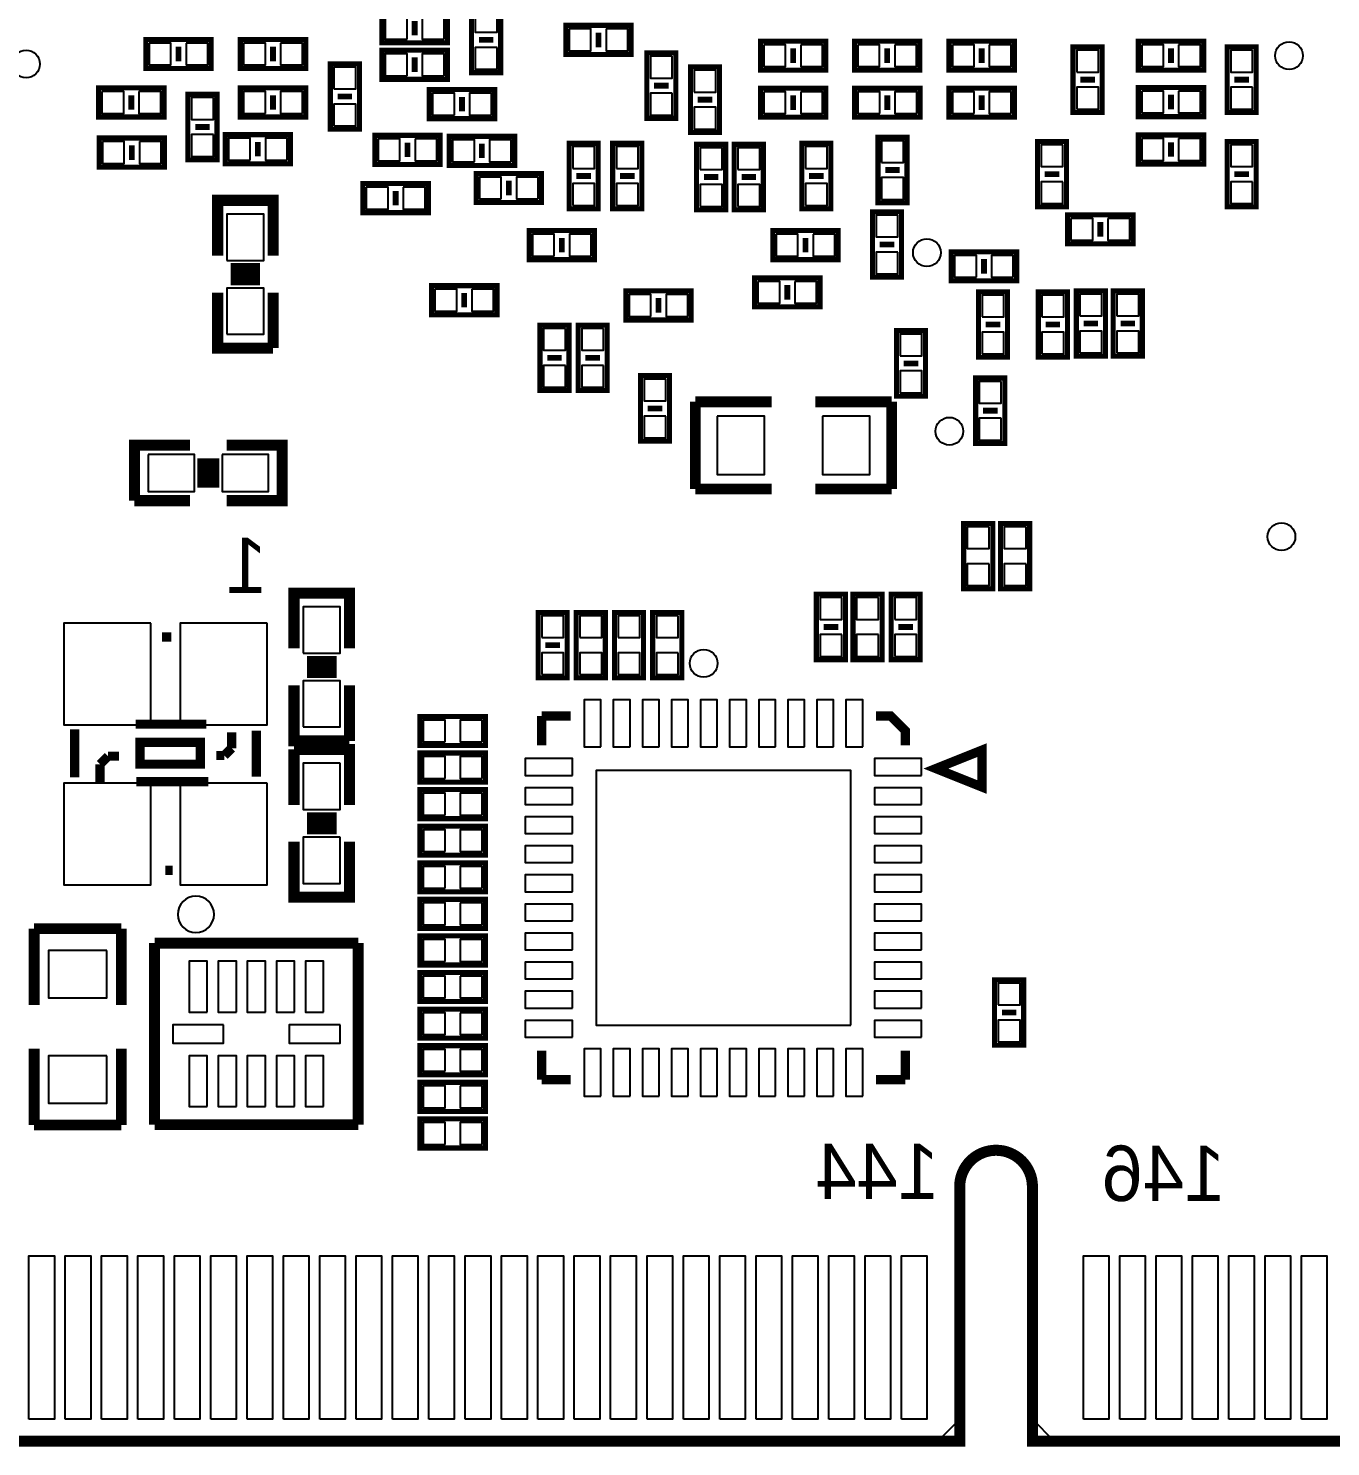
# Model space of a CAD drawing. Extents: x -61 to 349, y -42 to 245.
# Drawn here: x 24.99 to 42.9, y -0.08 to 19.43 of the extents above; entities that cross this region are included whole.
import ezdxf

# ---------------------------------------------------------------- set-up
doc = ezdxf.new("R2010")
doc.units = 0
for name, color, linetype in [('BOARD_GEOMETRY_OUTLINE', 3, 'CONTINUOUS'), ('PACKAGE_GEOMETRY_SILKSCREEN_B', 4, 'CONTINUOUS'), ('PIN_B', 5, 'CONTINUOUS')]:
    doc.layers.add(name, color=color, linetype=linetype)

msp = doc.modelspace()

# ---------------------------------------------------------------- linework, layer by layer
at = {"layer": 'BOARD_GEOMETRY_OUTLINE'}
msp.add_lwpolyline([(68.961, 0), (39.099998, 0), (38.800024, 0.299974), (38.800024, 3.499866, 0.41419), (38.300152, 3.999992, 0.41434), (37.800026, 3.499866), (37.800026, 0.299974), (37.500052, 0), (0.635, 0, -0.414228), (0, 0.635), (0, 17.999964), (0.999998, 17.999964, 0.414225), (1.999996, 18.999962), (1.999996, 20.999958, 0.414215), (0.999998, 21.999956), (0, 21.999956), (0, 43.815), (0, 44.45, -0.414204), (0.635, 45.085), (68.961, 45.085, -0.41233)], format="xyb", dxfattribs=at)
at = {"layer": 'PACKAGE_GEOMETRY_SILKSCREEN_B', "const_width": 0.1524}
msp.add_lwpolyline([(69.600064, 7.124954), (69.600064, 0.999998), (68.600066, 0), (38.800024, 0), (38.800024, 3.499866, 0.999844), (37.800026, 3.499866), (37.800026, 0), (0.999998, 0), (0, 0.999998), (0, 17.999964), (0.999998, 17.999964, 0.414195), (1.999996, 18.999962), (1.999996, 20.999958, 0.414206), (0.999998, 21.999956), (0, 21.999956), (0, 29.99994), (0.4572, 29.99994)], format="xyb", dxfattribs=at)
at = {"layer": 'PACKAGE_GEOMETRY_SILKSCREEN_B'}
for points, const_width in [([(31.487872, 19.719544), (31.087822, 19.719544), (31.087822, 18.819368), (31.487872, 18.819368), (31.487872, 19.719544)], 0.070104), ([(30.755082, 19.230594), (30.755082, 19.630644), (29.854906, 19.630644), (29.854906, 19.230594), (30.755082, 19.230594)], 0.070104), ([(30.304994, 19.530568), (30.304994, 19.330416)], 0.08001), ([(32.382968, 19.469354), (32.382968, 19.069304), (33.28289, 19.069304), (33.28289, 19.469354), (32.382968, 19.469354)], 0.070104), ([(26.606246, 19.274536), (26.606246, 18.87474), (27.506422, 18.87474), (27.506422, 19.274536), (26.606246, 19.274536)], 0.070104), ([(27.906726, 19.274536), (27.906726, 18.87474), (28.806902, 18.87474), (28.806902, 19.274536), (27.906726, 19.274536)], 0.070104), ([(31.187898, 19.269456), (31.38805, 19.269456)], 0.08001), ([(32.833056, 19.16938), (32.833056, 19.369532)], 0.08001), ([(27.056334, 18.974562), (27.056334, 19.174714)], 0.08001), ([(28.356814, 18.974562), (28.356814, 19.174714)], 0.08001), ([(30.755082, 18.72742), (30.755082, 19.127216), (29.854906, 19.127216), (29.854906, 18.72742), (30.755082, 18.72742)], 0.070104), ([(33.896046, 19.090386), (33.495996, 19.090386), (33.495996, 18.190464), (33.896046, 18.190464), (33.896046, 19.090386)], 0.070104), ([(35.059366, 19.252438), (35.059366, 18.852642), (35.959542, 18.852642), (35.959542, 19.252438), (35.059366, 19.252438)], 0.070104), ([(35.509454, 18.952464), (35.509454, 19.152616)], 0.08001), ([(36.352226, 19.252438), (36.352226, 18.852642), (37.252402, 18.852642), (37.252402, 19.252438), (36.352226, 19.252438)], 0.070104), ([(36.802314, 18.952464), (36.802314, 19.152616)], 0.08001), ([(37.652706, 19.252438), (37.652706, 18.852642), (38.552882, 18.852642), (38.552882, 19.252438), (37.652706, 19.252438)], 0.070104), ([(38.102794, 18.952464), (38.102794, 19.152616)], 0.08001), ([(39.358316, 18.272252), (39.758112, 18.272252), (39.758112, 19.172428), (39.358316, 19.172428), (39.358316, 18.272252)], 0.070104), ([(40.256206, 19.252438), (40.256206, 18.852642), (41.156382, 18.852642), (41.156382, 19.252438), (40.256206, 19.252438)], 0.070104), ([(40.706294, 18.952464), (40.706294, 19.152616)], 0.08001), ([(41.876472, 19.172428), (41.476422, 19.172428), (41.476422, 18.272252), (41.876472, 18.272252), (41.876472, 19.172428)], 0.070104), ([(29.144722, 18.04035), (29.544772, 18.04035), (29.544772, 18.940526), (29.144722, 18.940526), (29.144722, 18.04035)], 0.070104), ([(30.304994, 19.027394), (30.304994, 18.827242)], 0.08001), ([(34.097722, 17.997932), (34.497518, 17.997932), (34.497518, 18.898108), (34.097722, 18.898108), (34.097722, 17.997932)], 0.070104), ([(39.65829, 18.72234), (39.458138, 18.72234)], 0.08001), ([(41.576498, 18.72234), (41.77665, 18.72234)], 0.08001), ([(25.958546, 18.609056), (25.958546, 18.20926), (26.858722, 18.20926), (26.858722, 18.609056), (25.958546, 18.609056)], 0.070104), ([(26.408634, 18.309082), (26.408634, 18.509234)], 0.08001), ([(27.586432, 18.521426), (27.186636, 18.521426), (27.186636, 17.62125), (27.586432, 17.62125), (27.586432, 18.521426)], 0.070104), ([(28.806902, 18.20926), (28.806902, 18.609056), (27.906726, 18.609056), (27.906726, 18.20926), (28.806902, 18.20926)], 0.070104), ([(28.356814, 18.509234), (28.356814, 18.309082)], 0.08001), ([(29.44495, 18.490438), (29.244798, 18.490438)], 0.08001), ([(31.405322, 18.1864), (31.405322, 18.58645), (30.505146, 18.58645), (30.505146, 18.1864), (31.405322, 18.1864)], 0.070104), ([(33.595818, 18.640298), (33.79597, 18.640298)], 0.08001), ([(35.059366, 18.606516), (35.059366, 18.20672), (35.959542, 18.20672), (35.959542, 18.606516), (35.059366, 18.606516)], 0.070104), ([(35.509454, 18.306542), (35.509454, 18.506694)], 0.08001), ([(37.254688, 18.20672), (37.254688, 18.606516), (36.354512, 18.606516), (36.354512, 18.20672), (37.254688, 18.20672)], 0.070104), ([(36.8046, 18.506694), (36.8046, 18.306542)], 0.08001), ([(38.552882, 18.20672), (38.552882, 18.606516), (37.652706, 18.606516), (37.652706, 18.20672), (38.552882, 18.20672)], 0.070104), ([(38.102794, 18.506694), (38.102794, 18.306542)], 0.08001), ([(40.256206, 18.614136), (40.256206, 18.21434), (41.156382, 18.21434), (41.156382, 18.614136), (40.256206, 18.614136)], 0.070104), ([(40.706294, 18.314162), (40.706294, 18.514314)], 0.08001), ([(30.955234, 18.486374), (30.955234, 18.286222)], 0.08001), ([(34.397696, 18.44802), (34.197544, 18.44802)], 0.08001), ([(25.965912, 17.920208), (25.965912, 17.520158), (26.866088, 17.520158), (26.866088, 17.920208), (25.965912, 17.920208)], 0.070104), ([(27.286458, 18.071338), (27.48661, 18.071338)], 0.08001), ([(28.598622, 17.56664), (28.598622, 17.966436), (27.698446, 17.966436), (27.698446, 17.56664), (28.598622, 17.56664)], 0.070104), ([(29.755338, 17.957038), (29.755338, 17.557242), (30.655514, 17.557242), (30.655514, 17.957038), (29.755338, 17.957038)], 0.070104), ([(31.679642, 17.543526), (31.679642, 17.943576), (30.779466, 17.943576), (30.779466, 17.543526), (31.679642, 17.543526)], 0.070104), ([(36.675822, 17.02943), (37.075618, 17.02943), (37.075618, 17.929606), (36.675822, 17.929606), (36.675822, 17.02943)], 0.070104), ([(40.256206, 17.961356), (40.256206, 17.56156), (41.156382, 17.56156), (41.156382, 17.961356), (40.256206, 17.961356)], 0.070104), ([(26.416, 17.61998), (26.416, 17.820132)], 0.08001), ([(28.148534, 17.866614), (28.148534, 17.666462)], 0.08001), ([(30.205426, 17.657064), (30.205426, 17.857216)], 0.08001), ([(31.229554, 17.843754), (31.229554, 17.643602)], 0.08001), ([(32.427926, 16.947642), (32.827976, 16.947642), (32.827976, 17.847564), (32.427926, 17.847564), (32.427926, 16.947642)], 0.070104), ([(33.028128, 16.947642), (33.427924, 16.947642), (33.427924, 17.847564), (33.028128, 17.847564), (33.028128, 16.947642)], 0.070104), ([(34.181796, 16.933164), (34.581846, 16.933164), (34.581846, 17.833086), (34.181796, 17.833086), (34.181796, 16.933164)], 0.070104), ([(34.699702, 16.933164), (35.099752, 16.933164), (35.099752, 17.833086), (34.699702, 17.833086), (34.699702, 16.933164)], 0.070104), ([(35.62858, 16.947642), (36.02863, 16.947642), (36.02863, 17.847564), (35.62858, 17.847564), (35.62858, 16.947642)], 0.070104), ([(39.268146, 17.873726), (38.868096, 17.873726), (38.868096, 16.97355), (39.268146, 16.97355), (39.268146, 17.873726)], 0.070104), ([(40.706294, 17.661382), (40.706294, 17.861534)], 0.08001), ([(41.876472, 17.873726), (41.476422, 17.873726), (41.476422, 16.97355), (41.876472, 16.97355), (41.876472, 17.873726)], 0.070104), ([(32.04972, 17.03324), (32.04972, 17.433036), (31.149544, 17.433036), (31.149544, 17.03324), (32.04972, 17.03324)], 0.070104), ([(31.599632, 17.333214), (31.599632, 17.133062)], 0.08001), ([(32.7279, 17.397476), (32.527748, 17.397476)], 0.08001), ([(33.328102, 17.397476), (33.12795, 17.397476)], 0.08001), ([(34.48177, 17.382998), (34.281618, 17.382998)], 0.08001), ([(34.99993, 17.382998), (34.799778, 17.382998)], 0.08001), ([(35.928808, 17.397476), (35.728656, 17.397476)], 0.08001), ([(36.975796, 17.479518), (36.775644, 17.479518)], 0.08001), ([(38.967918, 17.423638), (39.16807, 17.423638)], 0.08001), ([(41.576498, 17.423638), (41.77665, 17.423638)], 0.08001), ([(29.593286, 17.293336), (29.593286, 16.89354), (30.493208, 16.89354), (30.493208, 17.293336), (29.593286, 17.293336)], 0.070104), ([(30.043374, 16.993362), (30.043374, 17.193514)], 0.08001), ([(28.35783, 16.301212), (28.35783, 17.063212), (27.59583, 17.063212), (27.59583, 16.301212)], 0.1524), ([(36.999672, 16.905986), (36.599622, 16.905986), (36.599622, 16.006064), (36.999672, 16.006064), (36.999672, 16.905986)], 0.070104), ([(39.283386, 16.864076), (39.283386, 16.464026), (40.183562, 16.464026), (40.183562, 16.864076), (39.283386, 16.864076)], 0.070104), ([(39.733474, 16.564102), (39.733474, 16.764254)], 0.08001), ([(32.777684, 16.247364), (32.777684, 16.647414), (31.877762, 16.647414), (31.877762, 16.247364), (32.777684, 16.247364)], 0.070104), ([(32.32785, 16.547338), (32.32785, 16.347186)], 0.08001), ([(35.22853, 16.647414), (35.22853, 16.247364), (36.128706, 16.247364), (36.128706, 16.647414), (35.22853, 16.647414)], 0.070104), ([(35.678618, 16.347186), (35.678618, 16.547338)], 0.08001), ([(36.699698, 16.455898), (36.89985, 16.455898)], 0.08001), ([(38.583108, 15.956026), (38.583108, 16.356076), (37.682932, 16.356076), (37.682932, 15.956026), (38.583108, 15.956026)], 0.070104), ([(28.18003, 16.123412), (27.77363, 16.123412)], 0.1524), ([(38.13302, 16.256254), (38.13302, 16.056102)], 0.08001), ([(28.18003, 15.971012), (27.77363, 15.971012)], 0.1524), ([(34.978594, 15.997174), (34.978594, 15.597124), (35.878516, 15.597124), (35.878516, 15.997174), (34.978594, 15.997174)], 0.070104), ([(27.59583, 15.793212), (27.59583, 15.031212), (28.35783, 15.031212)], 0.1524), ([(28.35783, 15.031212), (28.35783, 15.793212)], 0.1524), ([(30.536388, 15.889732), (30.536388, 15.489936), (31.43631, 15.489936), (31.43631, 15.889732), (30.536388, 15.889732)], 0.070104), ([(30.986476, 15.589758), (30.986476, 15.78991)], 0.08001), ([(34.107882, 15.4178), (34.107882, 15.81785), (33.207706, 15.81785), (33.207706, 15.4178), (34.107882, 15.4178)], 0.070104), ([(35.428682, 15.6972), (35.428682, 15.897352)], 0.08001), ([(38.057836, 14.90599), (38.457632, 14.90599), (38.457632, 15.805912), (38.057836, 15.805912), (38.057836, 14.90599)], 0.070104), ([(38.880796, 14.90599), (39.280846, 14.90599), (39.280846, 15.805912), (38.880796, 15.805912), (38.880796, 14.90599)], 0.070104), ([(39.403274, 14.919452), (39.803324, 14.919452), (39.803324, 15.819374), (39.403274, 15.819374), (39.403274, 14.919452)], 0.070104), ([(39.911528, 14.919452), (40.311324, 14.919452), (40.311324, 15.819374), (39.911528, 15.819374), (39.911528, 14.919452)], 0.070104), ([(33.657794, 15.717774), (33.657794, 15.517622)], 0.08001), ([(39.703502, 15.36954), (39.50335, 15.36954)], 0.08001), ([(40.211502, 15.36954), (40.01135, 15.36954)], 0.08001), ([(32.427672, 15.346934), (32.027876, 15.346934), (32.027876, 14.447012), (32.427672, 14.447012), (32.427672, 15.346934)], 0.070104), ([(32.953198, 15.346934), (32.553402, 15.346934), (32.553402, 14.447012), (32.953198, 14.447012), (32.953198, 15.346934)], 0.070104), ([(36.929822, 14.37005), (37.329872, 14.37005), (37.329872, 15.270226), (36.929822, 15.270226), (36.929822, 14.37005)], 0.070104), ([(38.35781, 15.356078), (38.157658, 15.356078)], 0.08001), ([(39.18077, 15.356078), (38.980618, 15.356078)], 0.08001), ([(32.127698, 14.896846), (32.32785, 14.896846)], 0.08001), ([(32.653224, 14.896846), (32.853376, 14.896846)], 0.08001), ([(37.23005, 14.820138), (37.029898, 14.820138)], 0.08001), ([(33.808924, 14.651228), (33.409128, 14.651228), (33.409128, 13.751052), (33.808924, 13.751052), (33.808924, 14.651228)], 0.070104), ([(38.419532, 14.619986), (38.019736, 14.619986), (38.019736, 13.720064), (38.419532, 13.720064), (38.419532, 14.619986)], 0.070104), ([(33.50895, 14.20114), (33.709102, 14.20114)], 0.08001), ([(34.164016, 13.093192), (34.164016, 14.293088)], 0.150114), ([(34.164016, 14.293088), (35.214052, 14.293088)], 0.150114), ([(36.864036, 14.293088), (35.814, 14.293088)], 0.150114), ([(36.864036, 13.093192), (36.864036, 14.293088)], 0.150114), ([(38.119558, 14.169898), (38.31971, 14.169898)], 0.08001), ([(27.213052, 13.694918), (26.451052, 13.694918), (26.451052, 12.932918)], 0.1524), ([(27.721052, 12.932918), (28.483052, 12.932918), (28.483052, 13.694918), (27.721052, 13.694918)], 0.1524), ([(27.390852, 13.110718), (27.390852, 13.517118)], 0.1524), ([(27.543252, 13.110718), (27.543252, 13.517118)], 0.1524), ([(35.214052, 13.093192), (34.164016, 13.093192)], 0.150114), ([(35.814, 13.093192), (36.864036, 13.093192)], 0.150114), ([(26.451052, 12.932918), (27.213052, 12.932918)], 0.1524), ([(38.253924, 12.619228), (37.854128, 12.619228), (37.854128, 11.719052), (38.253924, 11.719052), (38.253924, 12.619228)], 0.070104), ([(38.761924, 12.619228), (38.362128, 12.619228), (38.362128, 11.719052), (38.761924, 11.719052), (38.761924, 12.619228)], 0.070104), ([(29.407866, 10.899902), (29.407866, 11.661902), (28.645866, 11.661902), (28.645866, 10.899902)], 0.1524), ([(36.228782, 11.6459), (35.828732, 11.6459), (35.828732, 10.745978), (36.228782, 10.745978), (36.228782, 11.6459)], 0.070104), ([(36.731956, 11.6459), (36.331906, 11.6459), (36.331906, 10.745978), (36.731956, 10.745978), (36.731956, 11.6459)], 0.070104), ([(36.855908, 10.745978), (37.255958, 10.745978), (37.255958, 11.6459), (36.855908, 11.6459), (36.855908, 10.745978)], 0.070104), ([(32.001714, 10.496042), (32.40151, 10.496042), (32.40151, 11.395964), (32.001714, 11.395964), (32.001714, 10.496042)], 0.070104), ([(32.526986, 10.496042), (32.927036, 10.496042), (32.927036, 11.395964), (32.526986, 11.395964), (32.526986, 10.496042)], 0.070104), ([(33.052766, 10.496042), (33.452562, 10.496042), (33.452562, 11.395964), (33.052766, 11.395964), (33.052766, 10.496042)], 0.070104), ([(33.978088, 11.395964), (33.578038, 11.395964), (33.578038, 10.496042), (33.978088, 10.496042), (33.978088, 11.395964)], 0.070104), ([(26.958036, 11.05916), (26.827988, 11.05916)], 0.127), ([(35.928554, 11.196066), (36.128706, 11.196066)], 0.08001), ([(37.156136, 11.196066), (36.95573, 11.196066)], 0.08001), ([(32.301688, 10.945876), (32.101536, 10.945876)], 0.08001), ([(29.230066, 10.722102), (28.823666, 10.722102)], 0.1524), ([(29.230066, 10.569702), (28.823666, 10.569702)], 0.1524), ([(28.645866, 10.391902), (28.645866, 9.629902), (29.407866, 9.629902)], 0.1524), ([(29.407866, 9.629902), (29.407866, 10.391902)], 0.1524), ([(31.277306, 9.565894), (31.277306, 9.965944), (30.377384, 9.965944), (30.377384, 9.565894), (31.277306, 9.565894)], 0.070104), ([(32.450786, 9.970516), (32.050736, 9.970516)], 0.127), ([(32.050736, 9.970516), (32.050736, 9.570466)], 0.127), ([(36.65093, 9.970516), (36.851082, 9.970516), (37.05098, 9.770618), (37.05098, 9.570466)], 0.127), ([(25.628092, 9.78916), (25.628092, 9.129014)], 0.127), ([(27.438096, 9.85901), (26.46807, 9.85901)], 0.127), ([(27.788108, 9.749028), (27.788108, 9.529064)], 0.127), ([(28.12796, 9.769094), (28.12796, 9.139174)], 0.127), ([(27.25801, 9.3091), (26.62809, 9.3091), (26.528014, 9.3091), (26.528014, 9.609074), (27.25801, 9.609074), (27.358086, 9.609074), (27.358086, 9.3091), (27.25801, 9.3091)], 0.127), ([(27.788108, 9.529064), (27.688032, 9.428988)], 0.127), ([(28.645866, 9.511284), (28.645866, 8.749284)], 0.1524), ([(29.407866, 8.749284), (29.407866, 9.511284), (28.645866, 9.511284)], 0.1524), ([(38.106858, 9.502394), (37.471858, 9.248394), (38.106858, 8.994394), (38.106858, 9.502394)], 0.127), ([(26.088086, 9.419082), (25.978104, 9.3091)], 0.127), ([(25.978104, 9.3091), (25.978104, 9.049004)], 0.127), ([(26.237946, 9.419082), (26.088086, 9.419082)], 0.127), ([(27.688032, 9.428988), (27.57805, 9.428988)], 0.127), ([(31.277306, 9.06272), (31.277306, 9.46277), (30.377384, 9.46277), (30.377384, 9.06272), (31.277306, 9.06272)], 0.070104), ([(27.468068, 9.06907), (26.477976, 9.06907)], 0.127), ([(31.277306, 8.5598), (31.277306, 8.95985), (30.377384, 8.95985), (30.377384, 8.5598), (31.277306, 8.5598)], 0.070104), ([(28.823666, 8.571484), (29.230066, 8.571484)], 0.1524), ([(28.823666, 8.419084), (29.230066, 8.419084)], 0.1524), ([(31.278068, 8.056372), (31.278068, 8.456422), (30.378146, 8.456422), (30.378146, 8.056372), (31.278068, 8.056372)], 0.070104), ([(28.645866, 8.241284), (28.645866, 7.479284), (29.407866, 7.479284), (29.407866, 8.241284)], 0.1524), ([(26.978102, 7.849108), (26.878026, 7.849108)], 0.127), ([(31.277306, 7.553452), (31.277306, 7.953502), (30.377384, 7.953502), (30.377384, 7.553452), (31.277306, 7.553452)], 0.070104), ([(30.377384, 7.450328), (30.377384, 7.050278), (31.277306, 7.050278), (31.277306, 7.450328), (30.377384, 7.450328)], 0.070104), ([(25.071578, 5.996686), (25.071578, 7.046468)], 0.150114), ([(25.071578, 7.046468), (26.271474, 7.046468)], 0.150114), ([(26.271474, 7.046468), (26.271474, 5.996686)], 0.150114), ([(26.728166, 6.84911), (26.728166, 4.351782)], 0.150114), ([(29.528262, 6.84911), (26.728166, 6.84911)], 0.150114), ([(29.528262, 4.351782), (29.528262, 6.84911)], 0.150114), ([(31.277306, 6.547104), (31.277306, 6.947154), (30.377384, 6.947154), (30.377384, 6.547104), (31.277306, 6.547104)], 0.070104), ([(30.377384, 6.443726), (30.377384, 6.04393), (31.277306, 6.04393), (31.277306, 6.443726), (30.377384, 6.443726)], 0.070104), ([(38.279324, 5.444744), (38.679374, 5.444744), (38.679374, 6.344666), (38.279324, 6.344666), (38.279324, 5.444744)], 0.070104), ([(30.377384, 5.940552), (30.377384, 5.540502), (31.277306, 5.540502), (31.277306, 5.940552), (30.377384, 5.940552)], 0.070104), ([(38.579552, 5.894578), (38.379146, 5.894578)], 0.08001), ([(25.071578, 5.396484), (25.071578, 4.346702)], 0.150114), ([(26.271474, 4.346702), (26.271474, 5.396484)], 0.150114), ([(31.277306, 5.037328), (31.277306, 5.437378), (30.377384, 5.437378), (30.377384, 5.037328), (31.277306, 5.037328)], 0.070104), ([(32.050736, 5.370322), (32.050736, 4.970272)], 0.127), ([(37.05098, 4.970272), (37.05098, 5.370322)], 0.127), ([(30.377384, 4.934204), (30.377384, 4.534154), (31.277306, 4.534154), (31.277306, 4.934204), (30.377384, 4.934204)], 0.070104), ([(32.050736, 4.970272), (32.450786, 4.970272)], 0.127), ([(36.65093, 4.970272), (37.05098, 4.970272)], 0.127), ([(25.071578, 4.346702), (26.271474, 4.346702)], 0.150114), ([(26.728166, 4.351782), (29.528262, 4.351782)], 0.150114), ([(31.277306, 4.03098), (31.277306, 4.43103), (30.377384, 4.43103), (30.377384, 4.03098), (31.277306, 4.03098)], 0.070104)]:
    msp.add_lwpolyline(points, dxfattribs=dict(at, const_width=const_width))
msp.add_lwpolyline([(27.545792, 7.243826, 1), (27.045764, 7.243778, 1)], format="xyb", close=True, dxfattribs=at)
at = {"layer": 'PIN_B'}
for points in [[(30.201108, 19.280378), (30.201108, 19.580352), (29.901134, 19.580352), (29.901134, 19.280378)], [(30.709108, 19.280378), (30.709108, 19.580352), (30.409134, 19.580352), (30.409134, 19.280378)], [(31.437961, 19.673443), (31.137987, 19.673443), (31.137987, 19.373469), (31.437961, 19.373469)], [(32.429069, 19.419443), (32.429069, 19.119469), (32.729043, 19.119469), (32.729043, 19.419443)], [(32.937069, 19.419443), (32.937069, 19.119469), (33.237043, 19.119469), (33.237043, 19.419443)], [(26.652347, 19.224625), (26.652347, 18.924651), (26.952321, 18.924651), (26.952321, 19.224625)], [(27.160347, 19.224625), (27.160347, 18.924651), (27.460321, 18.924651), (27.460321, 19.224625)], [(27.952827, 19.224625), (27.952827, 18.924651), (28.252801, 18.924651), (28.252801, 19.224625)], [(28.460827, 19.224625), (28.460827, 18.924651), (28.760801, 18.924651), (28.760801, 19.224625)], [(31.437961, 19.165443), (31.137987, 19.165443), (31.137987, 18.865469), (31.437961, 18.865469)], [(35.105467, 19.202527), (35.105467, 18.902553), (35.405441, 18.902553), (35.405441, 19.202527)], [(35.613467, 19.202527), (35.613467, 18.902553), (35.913441, 18.902553), (35.913441, 19.202527)], [(36.398327, 19.202527), (36.398327, 18.902553), (36.698301, 18.902553), (36.698301, 19.202527)], [(36.906327, 19.202527), (36.906327, 18.902553), (37.206301, 18.902553), (37.206301, 19.202527)], [(37.698807, 19.202527), (37.698807, 18.902553), (37.998781, 18.902553), (37.998781, 19.202527)], [(38.206807, 19.202527), (38.206807, 18.902553), (38.506781, 18.902553), (38.506781, 19.202527)], [(39.408227, 18.826353), (39.708201, 18.826353), (39.708201, 19.126327), (39.408227, 19.126327)], [(40.302307, 19.202527), (40.302307, 18.902553), (40.602281, 18.902553), (40.602281, 19.202527)], [(40.810307, 19.202527), (40.810307, 18.902553), (41.110281, 18.902553), (41.110281, 19.202527)], [(41.826561, 19.126327), (41.526587, 19.126327), (41.526587, 18.826353), (41.826561, 18.826353)], [(30.201108, 18.777204), (30.201108, 19.077178), (29.901134, 19.077178), (29.901134, 18.777204)], [(30.709108, 18.777204), (30.709108, 19.077178), (30.409134, 19.077178), (30.409134, 18.777204)], [(33.845881, 19.044285), (33.545907, 19.044285), (33.545907, 18.744311), (33.845881, 18.744311)], [(29.194887, 18.594451), (29.494861, 18.594451), (29.494861, 18.894425), (29.194887, 18.894425)], [(34.147633, 18.552033), (34.447607, 18.552033), (34.447607, 18.852007), (34.147633, 18.852007)], [(26.004647, 18.559145), (26.004647, 18.259171), (26.304621, 18.259171), (26.304621, 18.559145)], [(26.512647, 18.559145), (26.512647, 18.259171), (26.812621, 18.259171), (26.812621, 18.559145)], [(28.252928, 18.259044), (28.252928, 18.559018), (27.952954, 18.559018), (27.952954, 18.259044)], [(28.760928, 18.259044), (28.760928, 18.559018), (28.460954, 18.559018), (28.460954, 18.259044)], [(30.851348, 18.236184), (30.851348, 18.536158), (30.551374, 18.536158), (30.551374, 18.236184)], [(31.359348, 18.236184), (31.359348, 18.536158), (31.059374, 18.536158), (31.059374, 18.236184)], [(33.845881, 18.536285), (33.545907, 18.536285), (33.545907, 18.236311), (33.845881, 18.236311)], [(35.105467, 18.556605), (35.105467, 18.256631), (35.405441, 18.256631), (35.405441, 18.556605)], [(35.613467, 18.556605), (35.613467, 18.256631), (35.913441, 18.256631), (35.913441, 18.556605)], [(36.700714, 18.256504), (36.700714, 18.556478), (36.40074, 18.556478), (36.40074, 18.256504)], [(37.208714, 18.256504), (37.208714, 18.556478), (36.90874, 18.556478), (36.90874, 18.256504)], [(37.998908, 18.256504), (37.998908, 18.556478), (37.698934, 18.556478), (37.698934, 18.256504)], [(38.506908, 18.256504), (38.506908, 18.556478), (38.206934, 18.556478), (38.206934, 18.256504)], [(39.408227, 18.318353), (39.708201, 18.318353), (39.708201, 18.618327), (39.408227, 18.618327)], [(40.302307, 18.564225), (40.302307, 18.264251), (40.602281, 18.264251), (40.602281, 18.564225)], [(40.810307, 18.564225), (40.810307, 18.264251), (41.110281, 18.264251), (41.110281, 18.564225)], [(41.826561, 18.618327), (41.526587, 18.618327), (41.526587, 18.318353), (41.826561, 18.318353)], [(27.536521, 18.475325), (27.236547, 18.475325), (27.236547, 18.175351), (27.536521, 18.175351)], [(29.194887, 18.086451), (29.494861, 18.086451), (29.494861, 18.386425), (29.194887, 18.386425)], [(34.147633, 18.044033), (34.447607, 18.044033), (34.447607, 18.344007), (34.147633, 18.344007)], [(27.536521, 17.967325), (27.236547, 17.967325), (27.236547, 17.667351), (27.536521, 17.667351)], [(26.012013, 17.870043), (26.012013, 17.570069), (26.311987, 17.570069), (26.311987, 17.870043)], [(26.520013, 17.870043), (26.520013, 17.570069), (26.819987, 17.570069), (26.819987, 17.870043)], [(28.044648, 17.616424), (28.044648, 17.916398), (27.744674, 17.916398), (27.744674, 17.616424)], [(28.552648, 17.616424), (28.552648, 17.916398), (28.252674, 17.916398), (28.252674, 17.616424)], [(29.801439, 17.907127), (29.801439, 17.607153), (30.101413, 17.607153), (30.101413, 17.907127)], [(30.309439, 17.907127), (30.309439, 17.607153), (30.609413, 17.607153), (30.609413, 17.907127)], [(31.125668, 17.593564), (31.125668, 17.893538), (30.825694, 17.893538), (30.825694, 17.593564)], [(31.633668, 17.593564), (31.633668, 17.893538), (31.333694, 17.893538), (31.333694, 17.593564)], [(32.477837, 17.501489), (32.777811, 17.501489), (32.777811, 17.801463), (32.477837, 17.801463)], [(33.078039, 17.501489), (33.378013, 17.501489), (33.378013, 17.801463), (33.078039, 17.801463)], [(34.231707, 17.487011), (34.531681, 17.487011), (34.531681, 17.786985), (34.231707, 17.786985)], [(34.749867, 17.487011), (35.049841, 17.487011), (35.049841, 17.786985), (34.749867, 17.786985)], [(35.678745, 17.501489), (35.978719, 17.501489), (35.978719, 17.801463), (35.678745, 17.801463)], [(36.725733, 17.583531), (37.025707, 17.583531), (37.025707, 17.883505), (36.725733, 17.883505)], [(39.217981, 17.827625), (38.918007, 17.827625), (38.918007, 17.527651), (39.217981, 17.527651)], [(40.302307, 17.911445), (40.302307, 17.611471), (40.602281, 17.611471), (40.602281, 17.911445)], [(40.810307, 17.911445), (40.810307, 17.611471), (41.110281, 17.611471), (41.110281, 17.911445)], [(41.826561, 17.827625), (41.526587, 17.827625), (41.526587, 17.527651), (41.826561, 17.527651)], [(31.495746, 17.083024), (31.495746, 17.382998), (31.195772, 17.382998), (31.195772, 17.083024)], [(32.003746, 17.083024), (32.003746, 17.382998), (31.703772, 17.382998), (31.703772, 17.083024)], [(36.725733, 17.075531), (37.025707, 17.075531), (37.025707, 17.375505), (36.725733, 17.375505)], [(29.639387, 17.243425), (29.639387, 16.943451), (29.939361, 16.943451), (29.939361, 17.243425)], [(30.147387, 17.243425), (30.147387, 16.943451), (30.447361, 16.943451), (30.447361, 17.243425)], [(32.477837, 16.993489), (32.777811, 16.993489), (32.777811, 17.293463), (32.477837, 17.293463)], [(33.078039, 16.993489), (33.378013, 16.993489), (33.378013, 17.293463), (33.078039, 17.293463)], [(34.231707, 16.979011), (34.531681, 16.979011), (34.531681, 17.278985), (34.231707, 17.278985)], [(34.749867, 16.979011), (35.049841, 16.979011), (35.049841, 17.278985), (34.749867, 17.278985)], [(35.678745, 16.993489), (35.978719, 16.993489), (35.978719, 17.293463), (35.678745, 17.293463)], [(39.217981, 17.319625), (38.918007, 17.319625), (38.918007, 17.019651), (39.217981, 17.019651)], [(41.826561, 17.319625), (41.526587, 17.319625), (41.526587, 17.019651), (41.826561, 17.019651)], [(27.72283, 16.237712), (28.23083, 16.237712), (28.23083, 16.872712), (27.72283, 16.872712)], [(36.949761, 16.859885), (36.649787, 16.859885), (36.649787, 16.559911), (36.949761, 16.559911)], [(39.329487, 16.814165), (39.329487, 16.514191), (39.629461, 16.514191), (39.629461, 16.814165)], [(39.837487, 16.814165), (39.837487, 16.514191), (40.137461, 16.514191), (40.137461, 16.814165)], [(32.223964, 16.297148), (32.223964, 16.597122), (31.92399, 16.597122), (31.92399, 16.297148)], [(32.731964, 16.297148), (32.731964, 16.597122), (32.43199, 16.597122), (32.43199, 16.297148)], [(35.274631, 16.597249), (35.274631, 16.297275), (35.574605, 16.297275), (35.574605, 16.597249)], [(35.782631, 16.597249), (35.782631, 16.297275), (36.082605, 16.297275), (36.082605, 16.597249)], [(36.949761, 16.351885), (36.649787, 16.351885), (36.649787, 16.051911), (36.949761, 16.051911)], [(38.029134, 16.006064), (38.029134, 16.306038), (37.72916, 16.306038), (37.72916, 16.006064)], [(38.537134, 16.006064), (38.537134, 16.306038), (38.23716, 16.306038), (38.23716, 16.006064)], [(27.72283, 15.221712), (28.23083, 15.221712), (28.23083, 15.856712), (27.72283, 15.856712)], [(30.582489, 15.839821), (30.582489, 15.539847), (30.882463, 15.539847), (30.882463, 15.839821)], [(31.090489, 15.839821), (31.090489, 15.539847), (31.390463, 15.539847), (31.390463, 15.839821)], [(35.024695, 15.947263), (35.024695, 15.647289), (35.324669, 15.647289), (35.324669, 15.947263)], [(35.532695, 15.947263), (35.532695, 15.647289), (35.832669, 15.647289), (35.832669, 15.947263)], [(33.553908, 15.467584), (33.553908, 15.767558), (33.253934, 15.767558), (33.253934, 15.467584)], [(34.061908, 15.467584), (34.061908, 15.767558), (33.761934, 15.767558), (33.761934, 15.467584)], [(38.107747, 15.460091), (38.407721, 15.460091), (38.407721, 15.760065), (38.107747, 15.760065)], [(38.930707, 15.460091), (39.230681, 15.460091), (39.230681, 15.760065), (38.930707, 15.760065)], [(39.453439, 15.473553), (39.753413, 15.473553), (39.753413, 15.773527), (39.453439, 15.773527)], [(39.961439, 15.473553), (40.261413, 15.473553), (40.261413, 15.773527), (39.961439, 15.773527)], [(32.377761, 15.300833), (32.077787, 15.300833), (32.077787, 15.000859), (32.377761, 15.000859)], [(32.903287, 15.300833), (32.603313, 15.300833), (32.603313, 15.000859), (32.903287, 15.000859)], [(36.979987, 14.924151), (37.279961, 14.924151), (37.279961, 15.224125), (36.979987, 15.224125)], [(38.107747, 14.952091), (38.407721, 14.952091), (38.407721, 15.252065), (38.107747, 15.252065)], [(38.930707, 14.952091), (39.230681, 14.952091), (39.230681, 15.252065), (38.930707, 15.252065)], [(39.453439, 14.965553), (39.753413, 14.965553), (39.753413, 15.265527), (39.453439, 15.265527)], [(39.961439, 14.965553), (40.261413, 14.965553), (40.261413, 15.265527), (39.961439, 15.265527)], [(32.377761, 14.792833), (32.077787, 14.792833), (32.077787, 14.492859), (32.377761, 14.492859)], [(32.903287, 14.792833), (32.603313, 14.792833), (32.603313, 14.492859), (32.903287, 14.492859)], [(36.979987, 14.416151), (37.279961, 14.416151), (37.279961, 14.716125), (36.979987, 14.716125)], [(33.759013, 14.605127), (33.459039, 14.605127), (33.459039, 14.305153), (33.759013, 14.305153)], [(38.369621, 14.573885), (38.069647, 14.573885), (38.069647, 14.273911), (38.369621, 14.273911)], [(33.759013, 14.097127), (33.459039, 14.097127), (33.459039, 13.797153), (33.759013, 13.797153)], [(34.464117, 14.09319), (34.464117, 13.29309), (35.114103, 13.29309), (35.114103, 14.09319)], [(35.913949, 14.09319), (35.913949, 13.29309), (36.563935, 13.29309), (36.563935, 14.09319)], [(38.369621, 14.065885), (38.069647, 14.065885), (38.069647, 13.765911), (38.369621, 13.765911)], [(26.641552, 13.567918), (26.641552, 13.059918), (27.276552, 13.059918), (27.276552, 13.567918)], [(27.657552, 13.567918), (27.657552, 13.059918), (28.292552, 13.059918), (28.292552, 13.567918)], [(38.204013, 12.573127), (37.904039, 12.573127), (37.904039, 12.273153), (38.204013, 12.273153)], [(38.712013, 12.573127), (38.412039, 12.573127), (38.412039, 12.273153), (38.712013, 12.273153)], [(38.204013, 12.065127), (37.904039, 12.065127), (37.904039, 11.765153), (38.204013, 11.765153)], [(38.712013, 12.065127), (38.412039, 12.065127), (38.412039, 11.765153), (38.712013, 11.765153)], [(36.178617, 11.600053), (35.878643, 11.600053), (35.878643, 11.300079), (36.178617, 11.300079)], [(36.681791, 11.600053), (36.381817, 11.600053), (36.381817, 11.300079), (36.681791, 11.300079)], [(36.906073, 11.300079), (37.206047, 11.300079), (37.206047, 11.600053), (36.906073, 11.600053)], [(28.772866, 10.836402), (29.280866, 10.836402), (29.280866, 11.471402), (28.772866, 11.471402)], [(32.051625, 11.049889), (32.351599, 11.049889), (32.351599, 11.349863), (32.051625, 11.349863)], [(32.577151, 11.049889), (32.877125, 11.049889), (32.877125, 11.349863), (32.577151, 11.349863)], [(33.102677, 11.049889), (33.402651, 11.049889), (33.402651, 11.349863), (33.102677, 11.349863)], [(33.928177, 11.349863), (33.628203, 11.349863), (33.628203, 11.049889), (33.928177, 11.049889)], [(26.677874, 11.249152), (25.477978, 11.249152), (25.477978, 9.849104), (26.677874, 9.849104)], [(28.278074, 11.249152), (27.078178, 11.249152), (27.078178, 9.849104), (28.278074, 9.849104)], [(36.178617, 11.092053), (35.878643, 11.092053), (35.878643, 10.792079), (36.178617, 10.792079)], [(36.681791, 11.092053), (36.381817, 11.092053), (36.381817, 10.792079), (36.681791, 10.792079)], [(36.906073, 10.792079), (37.206047, 10.792079), (37.206047, 11.092053), (36.906073, 11.092053)], [(32.051625, 10.541889), (32.351599, 10.541889), (32.351599, 10.841863), (32.051625, 10.841863)], [(32.577151, 10.541889), (32.877125, 10.541889), (32.877125, 10.841863), (32.577151, 10.841863)], [(33.102677, 10.541889), (33.402651, 10.541889), (33.402651, 10.841863), (33.102677, 10.841863)], [(33.928177, 10.841863), (33.628203, 10.841863), (33.628203, 10.541889), (33.928177, 10.541889)], [(28.772866, 9.820402), (29.280866, 9.820402), (29.280866, 10.455402), (28.772866, 10.455402)], [(32.865822, 9.54532), (32.865822, 10.195306), (32.635698, 10.195306), (32.635698, 9.54532)], [(33.265872, 9.54532), (33.265872, 10.195306), (33.035748, 10.195306), (33.035748, 9.54532)], [(33.665922, 9.54532), (33.665922, 10.195306), (33.435798, 10.195306), (33.435798, 9.54532)], [(34.065972, 9.54532), (34.065972, 10.195306), (33.835848, 10.195306), (33.835848, 9.54532)], [(34.466022, 9.54532), (34.466022, 10.195306), (34.235898, 10.195306), (34.235898, 9.54532)], [(34.865818, 9.54532), (34.865818, 10.195306), (34.635694, 10.195306), (34.635694, 9.54532)], [(35.265868, 9.54532), (35.265868, 10.195306), (35.035744, 10.195306), (35.035744, 9.54532)], [(35.665918, 9.54532), (35.665918, 10.195306), (35.435794, 10.195306), (35.435794, 9.54532)], [(36.065968, 9.54532), (36.065968, 10.195306), (35.835844, 10.195306), (35.835844, 9.54532)], [(36.466018, 9.54532), (36.466018, 10.195306), (36.235894, 10.195306), (36.235894, 9.54532)], [(30.723586, 9.615932), (30.723586, 9.915906), (30.423612, 9.915906), (30.423612, 9.615932)], [(31.231586, 9.615932), (31.231586, 9.915906), (30.931612, 9.915906), (30.931612, 9.615932)], [(30.723586, 9.112758), (30.723586, 9.412732), (30.423612, 9.412732), (30.423612, 9.112758)], [(31.231586, 9.112758), (31.231586, 9.412732), (30.931612, 9.412732), (30.931612, 9.112758)], [(32.475932, 9.15543), (32.475932, 9.385554), (31.825946, 9.385554), (31.825946, 9.15543)], [(37.276024, 9.15543), (37.276024, 9.385554), (36.626038, 9.385554), (36.626038, 9.15543)], [(29.280866, 9.320784), (28.772866, 9.320784), (28.772866, 8.685784), (29.280866, 8.685784)], [(36.300918, 5.720334), (36.300918, 9.220454), (32.800798, 9.220454), (32.800798, 5.720334)], [(26.677874, 9.049004), (25.477978, 9.049004), (25.477978, 7.648956), (26.677874, 7.648956)], [(28.278074, 9.049004), (27.078178, 9.049004), (27.078178, 7.648956), (28.278074, 7.648956)], [(32.475932, 8.75538), (32.475932, 8.985504), (31.825946, 8.985504), (31.825946, 8.75538)], [(37.276024, 8.75538), (37.276024, 8.985504), (36.626038, 8.985504), (36.626038, 8.75538)], [(30.723586, 8.609584), (30.723586, 8.909558), (30.423612, 8.909558), (30.423612, 8.609584)], [(31.231586, 8.609584), (31.231586, 8.909558), (30.931612, 8.909558), (30.931612, 8.609584)], [(32.475932, 8.35533), (32.475932, 8.585454), (31.825946, 8.585454), (31.825946, 8.35533)], [(37.276024, 8.35533), (37.276024, 8.585454), (36.626038, 8.585454), (36.626038, 8.35533)], [(30.724094, 8.10641), (30.724094, 8.406384), (30.42412, 8.406384), (30.42412, 8.10641)], [(31.232094, 8.10641), (31.232094, 8.406384), (30.93212, 8.406384), (30.93212, 8.10641)], [(29.280866, 8.304784), (28.772866, 8.304784), (28.772866, 7.669784), (29.280866, 7.669784)], [(32.475932, 7.95528), (32.475932, 8.185404), (31.825946, 8.185404), (31.825946, 7.95528)], [(37.276024, 7.95528), (37.276024, 8.185404), (36.626038, 8.185404), (36.626038, 7.95528)], [(30.723586, 7.603236), (30.723586, 7.90321), (30.423612, 7.90321), (30.423612, 7.603236)], [(31.231586, 7.603236), (31.231586, 7.90321), (30.931612, 7.90321), (30.931612, 7.603236)], [(32.475932, 7.55523), (32.475932, 7.785354), (31.825946, 7.785354), (31.825946, 7.55523)], [(37.276024, 7.55523), (37.276024, 7.785354), (36.626038, 7.785354), (36.626038, 7.55523)], [(30.423485, 7.400163), (30.423485, 7.100189), (30.723459, 7.100189), (30.723459, 7.400163)], [(30.931485, 7.400163), (30.931485, 7.100189), (31.231459, 7.100189), (31.231459, 7.400163)], [(32.475932, 7.155434), (32.475932, 7.385558), (31.825946, 7.385558), (31.825946, 7.155434)], [(37.276024, 7.155434), (37.276024, 7.385558), (36.626038, 7.385558), (36.626038, 7.155434)], [(30.723586, 6.596888), (30.723586, 6.896862), (30.423612, 6.896862), (30.423612, 6.596888)], [(31.231586, 6.596888), (31.231586, 6.896862), (30.931612, 6.896862), (30.931612, 6.596888)], [(32.475932, 6.755384), (32.475932, 6.985508), (31.825946, 6.985508), (31.825946, 6.755384)], [(37.276024, 6.755384), (37.276024, 6.985508), (36.626038, 6.985508), (36.626038, 6.755384)], [(26.071576, 6.746621), (25.271476, 6.746621), (25.271476, 6.096635), (26.071576, 6.096635)], [(27.453082, 5.89915), (27.453082, 6.599174), (27.203146, 6.599174), (27.203146, 5.89915)], [(27.853132, 5.89915), (27.853132, 6.599174), (27.603196, 6.599174), (27.603196, 5.89915)], [(28.253182, 5.89915), (28.253182, 6.599174), (28.003246, 6.599174), (28.003246, 5.89915)], [(28.653232, 5.89915), (28.653232, 6.599174), (28.403296, 6.599174), (28.403296, 5.89915)], [(29.053282, 5.89915), (29.053282, 6.599174), (28.803346, 6.599174), (28.803346, 5.89915)], [(32.475932, 6.355334), (32.475932, 6.585458), (31.825946, 6.585458), (31.825946, 6.355334)], [(37.276024, 6.355334), (37.276024, 6.585458), (36.626038, 6.585458), (36.626038, 6.355334)], [(30.423485, 6.393815), (30.423485, 6.093841), (30.723459, 6.093841), (30.723459, 6.393815)], [(30.931485, 6.393815), (30.931485, 6.093841), (31.231459, 6.093841), (31.231459, 6.393815)], [(38.329235, 5.998591), (38.629209, 5.998591), (38.629209, 6.298565), (38.329235, 6.298565)], [(32.475932, 5.955284), (32.475932, 6.185408), (31.825946, 6.185408), (31.825946, 5.955284)], [(37.276024, 5.955284), (37.276024, 6.185408), (36.626038, 6.185408), (36.626038, 5.955284)], [(30.423485, 5.890641), (30.423485, 5.590667), (30.723459, 5.590667), (30.723459, 5.890641)], [(30.931485, 5.890641), (30.931485, 5.590667), (31.231459, 5.590667), (31.231459, 5.890641)], [(27.678126, 5.724144), (26.978102, 5.724144), (26.978102, 5.474208), (27.678126, 5.474208)], [(29.278326, 5.724144), (28.578302, 5.724144), (28.578302, 5.474208), (29.278326, 5.474208)], [(32.475932, 5.555234), (32.475932, 5.785358), (31.825946, 5.785358), (31.825946, 5.555234)], [(37.276024, 5.555234), (37.276024, 5.785358), (36.626038, 5.785358), (36.626038, 5.555234)], [(38.329235, 5.490591), (38.629209, 5.490591), (38.629209, 5.790565), (38.329235, 5.790565)], [(26.071576, 5.296789), (25.271476, 5.296789), (25.271476, 4.646803), (26.071576, 4.646803)], [(27.453082, 4.599178), (27.453082, 5.299202), (27.203146, 5.299202), (27.203146, 4.599178)], [(27.853132, 4.599178), (27.853132, 5.299202), (27.603196, 5.299202), (27.603196, 4.599178)], [(28.253182, 4.599178), (28.253182, 5.299202), (28.003246, 5.299202), (28.003246, 4.599178)], [(28.653232, 4.599178), (28.653232, 5.299202), (28.403296, 5.299202), (28.403296, 4.599178)], [(29.053282, 4.599178), (29.053282, 5.299202), (28.803346, 5.299202), (28.803346, 4.599178)], [(30.723586, 5.087366), (30.723586, 5.38734), (30.423612, 5.38734), (30.423612, 5.087366)], [(31.231586, 5.087366), (31.231586, 5.38734), (30.931612, 5.38734), (30.931612, 5.087366)], [(32.865822, 4.745228), (32.865822, 5.395214), (32.635698, 5.395214), (32.635698, 4.745228)], [(33.265872, 4.745228), (33.265872, 5.395214), (33.035748, 5.395214), (33.035748, 4.745228)], [(33.665922, 4.745228), (33.665922, 5.395214), (33.435798, 5.395214), (33.435798, 4.745228)], [(34.065972, 4.745228), (34.065972, 5.395214), (33.835848, 5.395214), (33.835848, 4.745228)], [(34.466022, 4.745228), (34.466022, 5.395214), (34.235898, 5.395214), (34.235898, 4.745228)], [(34.865818, 4.745228), (34.865818, 5.395214), (34.635694, 5.395214), (34.635694, 4.745228)], [(35.265868, 4.745228), (35.265868, 5.395214), (35.035744, 5.395214), (35.035744, 4.745228)], [(35.665918, 4.745228), (35.665918, 5.395214), (35.435794, 5.395214), (35.435794, 4.745228)], [(36.065968, 4.745228), (36.065968, 5.395214), (35.835844, 5.395214), (35.835844, 4.745228)], [(36.466018, 4.745228), (36.466018, 5.395214), (36.235894, 5.395214), (36.235894, 4.745228)], [(30.423485, 4.884293), (30.423485, 4.584319), (30.723459, 4.584319), (30.723459, 4.884293)], [(30.931485, 4.884293), (30.931485, 4.584319), (31.231459, 4.584319), (31.231459, 4.884293)], [(30.723586, 4.081018), (30.723586, 4.380992), (30.423612, 4.380992), (30.423612, 4.081018)], [(31.231586, 4.081018), (31.231586, 4.380992), (30.931612, 4.380992), (30.931612, 4.081018)], [(24.99995, 0.299974), (24.99995, 2.549906), (25.349962, 2.549906), (25.349962, 0.299974)], [(25.500076, 0.299974), (25.500076, 2.549906), (25.850088, 2.549906), (25.850088, 0.299974)], [(25.999948, 0.299974), (25.999948, 2.549906), (26.34996, 2.549906), (26.34996, 0.299974)], [(26.500074, 0.299974), (26.500074, 2.549906), (26.850086, 2.549906), (26.850086, 0.299974)], [(26.999946, 0.299974), (26.999946, 2.549906), (27.349958, 2.549906), (27.349958, 0.299974)], [(27.500072, 0.299974), (27.500072, 2.549906), (27.850084, 2.549906), (27.850084, 0.299974)], [(27.999944, 0.299974), (27.999944, 2.549906), (28.349956, 2.549906), (28.349956, 0.299974)], [(28.50007, 0.299974), (28.50007, 2.549906), (28.850082, 2.549906), (28.850082, 0.299974)], [(28.999942, 0.299974), (28.999942, 2.549906), (29.349954, 2.549906), (29.349954, 0.299974)], [(29.500068, 0.299974), (29.500068, 2.549906), (29.85008, 2.549906), (29.85008, 0.299974)], [(29.99994, 0.299974), (29.99994, 2.549906), (30.349952, 2.549906), (30.349952, 0.299974)], [(30.500066, 0.299974), (30.500066, 2.549906), (30.850078, 2.549906), (30.850078, 0.299974)], [(30.999938, 0.299974), (30.999938, 2.549906), (31.34995, 2.549906), (31.34995, 0.299974)], [(31.500064, 0.299974), (31.500064, 2.549906), (31.850076, 2.549906), (31.850076, 0.299974)], [(31.999936, 0.299974), (31.999936, 2.549906), (32.349948, 2.549906), (32.349948, 0.299974)], [(32.500062, 0.299974), (32.500062, 2.549906), (32.850074, 2.549906), (32.850074, 0.299974)], [(32.999934, 0.299974), (32.999934, 2.549906), (33.349946, 2.549906), (33.349946, 0.299974)], [(33.50006, 0.299974), (33.50006, 2.549906), (33.850072, 2.549906), (33.850072, 0.299974)], [(33.999932, 0.299974), (33.999932, 2.549906), (34.349944, 2.549906), (34.349944, 0.299974)], [(34.500058, 0.299974), (34.500058, 2.549906), (34.85007, 2.549906), (34.85007, 0.299974)], [(34.99993, 0.299974), (34.99993, 2.549906), (35.349942, 2.549906), (35.349942, 0.299974)], [(35.500056, 0.299974), (35.500056, 2.549906), (35.850068, 2.549906), (35.850068, 0.299974)], [(35.999928, 0.299974), (35.999928, 2.549906), (36.34994, 2.549906), (36.34994, 0.299974)], [(36.500054, 0.299974), (36.500054, 2.549906), (36.850066, 2.549906), (36.850066, 0.299974)], [(36.999926, 0.299974), (36.999926, 2.549906), (37.349938, 2.549906), (37.349938, 0.299974)], [(39.500048, 0.299974), (39.500048, 2.549906), (39.85006, 2.549906), (39.85006, 0.299974)], [(39.99992, 0.299974), (39.99992, 2.549906), (40.349932, 2.549906), (40.349932, 0.299974)], [(40.500046, 0.299974), (40.500046, 2.549906), (40.850058, 2.549906), (40.850058, 0.299974)], [(40.999918, 0.299974), (40.999918, 2.549906), (41.34993, 2.549906), (41.34993, 0.299974)], [(41.500044, 0.299974), (41.500044, 2.549906), (41.850056, 2.549906), (41.850056, 0.299974)], [(41.999916, 0.299974), (41.999916, 2.549906), (42.349928, 2.549906), (42.349928, 0.299974)], [(42.500042, 0.299974), (42.500042, 2.549906), (42.850054, 2.549906), (42.850054, 0.299974)]]:
    msp.add_lwpolyline(points, close=True, dxfattribs=at)
for centre in [(24.960834, 18.937478), (42.329354, 19.05254), (37.348414, 16.344138), (37.658294, 13.887958), (42.224452, 12.437618), (34.278316, 10.69594)]:
    msp.add_circle(centre, 0.1905, dxfattribs=at)

# ---------------------------------------------------------------- texts
at = {"layer": 'PACKAGE_GEOMETRY_SILKSCREEN_B', "text_generation_flag": 2, "width": 1.000333}
msp.add_text('1', height=0.762, dxfattribs=at).set_placement((28.275026, 11.66114))
at = {"layer": 'PACKAGE_GEOMETRY_SILKSCREEN_B', "text_generation_flag": 2}
for s, p in [('144', (37.5158, 3.3274)), ('146', (41.4528, 3.302))]:
    msp.add_text(s, height=0.762, dxfattribs=at).set_placement(p)

doc.saveas('drawing.dxf')
